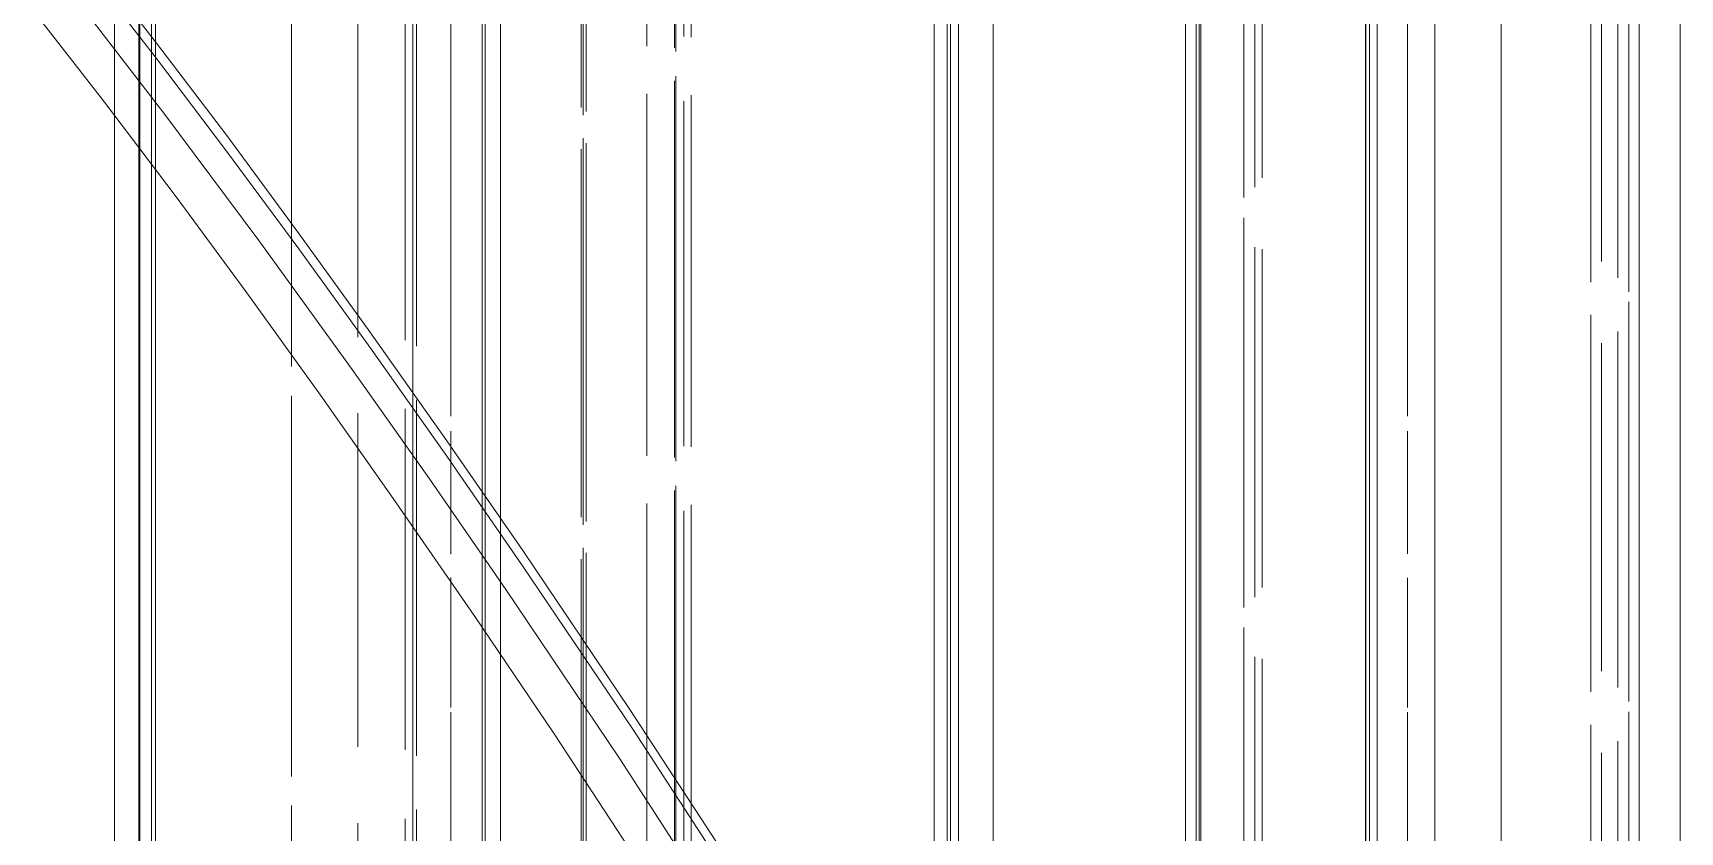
# Model space of a CAD drawing. Header units: millimetres. Extents: x 2647 to 34760, y 2046 to 24755.
# Drawn here: x 14276.4 to 14336.7, y 11826.2 to 11855.4 of the extents above; entities that cross this region are included whole.
import ezdxf

# ---------------------------------------------------------------- set-up
doc = ezdxf.new("R2010")
doc.units = ezdxf.units.MM
doc.linetypes.add('DASHED', pattern=[15, 12, -3])

# ---------------------------------------------------------------- blocks, each defined once
blk = doc.blocks.new('A$C637D7238')
at = {"color": 7, "linetype": 'DASHED', "lineweight": 13}
for p, q in [((175.4605037216534, 2363.972159961122), (175.4605037216534, 1429.250327685731)), ((174.978478575169, 2363.458320239442), (174.978478575169, 1428.691627124208)), ((175.5843287948956, 2363.795692065614), (175.5843287948956, 1429.05829582538)), ((175.8660823349346, 2362.997809985536), (175.8660823349346, 1428.192664721864)), ((177.1419841293682, 2362.833015063661), (177.1419841293682, 1428.014136889833)), ((144.9915248398174, 2359.135657885927), (144.9915248398174, 1424.056083300966)), ((146.3509685043682, 2358.888007739442), (146.3509685043682, 1423.794013598817)), ((145.8821040634502, 2357.945930102724), (145.8821040634502, 1422.799979785341)), ((146.4879542831768, 2358.293830493349), (146.4879542831768, 1423.166419604677)), ((145.9171229843487, 2357.846824267763), (145.9171229843487, 1422.695380786317)), ((186.7159968857159, 2355.484305957216), (186.7159968857159, 1420.225745776552)), ((186.9750911239971, 2355.01532707538), (186.9750911239971, 1419.739371875185)), ((186.3138514999737, 2354.290687182802), (186.3138514999737, 1418.990012744325)), ((184.5649653915752, 2353.379737475771), (184.5649653915752, 1418.051826098817)), ((184.6752864364971, 2353.501273730653), (184.6752864364971, 1418.176795581239)), ((184.7410899643291, 2353.231879809755), (184.7410899643291, 1417.899848559755)), ((151.4643031601299, 2350.036231616396), (151.4643031601299, 1414.646293261903)), ((153.8964015488018, 2349.181586841005), (153.8964015488018, 1413.784782031435)), ((155.6230861191143, 2349.075843432802), (155.6230861191143, 1413.678351977724)), ((156.0427409653057, 2348.854743579286), (156.0427409653057, 1413.456336596864)), ((156.0467463974346, 2348.879691699403), (156.0467463974346, 1413.481284716981)), ((155.9050685409893, 2347.983161548036), (155.9050685409893, 1412.582923510927)), ((190.905106687962, 2347.982703784364), (190.905106687962, 1412.582465747255)), ((190.7635432724346, 2347.082282641786), (190.7635432724346, 1411.684333423036)), ((190.7675487045635, 2347.107459643739), (190.7675487045635, 1411.709281543153)), ((191.1872035507549, 2346.884070971864), (191.1872035507549, 1411.487266162294)), ((193.3009273056377, 2346.753150561708), (193.3009273056377, 1411.357032397646)), ((195.7289058212627, 2345.890266040224), (195.7289058212627, 1410.501243213075)), ((162.0691997055401, 2342.595283130067), (162.0691997055401, 1407.265540698427)), ((162.1350032333721, 2342.311011889833), (162.1350032333721, 1406.988822558778)), ((162.245324278294, 2342.439185717958), (162.245324278294, 1407.1137920412)), ((159.1097575668682, 2340.76239738788), (159.1097575668682, 1405.487128833192)), ((158.4484035019268, 2339.985114673036), (158.4484035019268, 1404.737769702333)), ((158.5562068466534, 2339.655067065614), (158.5562068466534, 1404.420081714052)), ((199.3923884872784, 2336.954719165224), (199.3923884872784, 1401.839896777528)), ((199.9902278427471, 2337.393027881044), (199.9902278427471, 1402.256690600771)), ((199.9982387070049, 2337.340385058778), (199.9982387070049, 1402.2065654787)), ((199.0037471298565, 2336.198035815614), (199.0037471298565, 1401.1225811037)), ((200.3938609604229, 2335.849219897646), (200.3938609604229, 1400.792533496278)), ((200.7691127304424, 2332.498389819521), (200.7691127304424, 1397.648612597841)), ((202.2689754013409, 2332.494727710146), (202.2689754013409, 1397.645408252138)), ((164.4700557236065, 2331.092139819521), (164.4700557236065, 1396.342612841981)), ((165.8180552963604, 2330.825721362489), (165.8180552963604, 1396.095878222841)), ((165.4870921615948, 2329.774238208192), (165.4870921615948, 1395.125419238466)), ((165.5343562607159, 2329.642860034364), (165.5343562607159, 1395.004340747255)), ((166.0928279404034, 2330.171805957216), (166.0928279404034, 1395.492087939638)), ((184.1783839706768, 2312.305289843935), (184.1783839706768, 1379.586402514833)), ((184.1783839706768, 2263.049232104677), (184.1783839706768, 1445.393592456239)), ((165.5343562607159, 2241.738731006044), (165.5343562607159, 1422.40058098163)), ((165.4870921615948, 2241.567298510927), (165.4870921615948, 1422.219993213075)), ((166.0928279404034, 2241.048194507021), (166.0928279404034, 1421.673423388856)), ((164.4700557236065, 2239.841071704286), (164.4700557236065, 1420.404960254091)), ((165.8180552963604, 2240.191260913271), (165.8180552963604, 1420.772773364442)), ((200.7691127304424, 2237.981177905458), (200.7691127304424, 1418.457404712099)), ((202.2689754013409, 2237.985755542177), (202.2689754013409, 1418.462211230653)), ((200.3938609604229, 2233.473807910341), (200.3938609604229, 1413.768760302919)), ((199.0037471298565, 2232.998191455263), (199.0037471298565, 1413.276664355653)), ((199.3923884872784, 2231.962730029481), (199.3923884872784, 1412.206641772646)), ((199.9982387070049, 2231.432868579286), (199.9982387070049, 1411.660071948427)), ((199.9902278427471, 2231.360084155458), (199.9902278427471, 1411.585227588075)), ((158.5562068466534, 2228.220283130067), (158.5562068466534, 1408.3589092287)), ((158.4484035019268, 2227.757712939638), (158.4484035019268, 1407.885352710146)), ((159.1097575668682, 2226.664115527528), (159.1097575668682, 1406.767493823427)), ((162.1350032333721, 2224.466163257021), (162.1350032333721, 1404.528113940614)), ((162.245324278294, 2224.282828906435), (162.245324278294, 1404.342033007997)), ((162.0691997055401, 2224.059897998231), (162.0691997055401, 1404.115439990419)), ((195.7289058212627, 2219.286567309755), (195.7289058212627, 1399.290153125185)), ((190.7635432724346, 2217.530128100771), (190.7635432724346, 1397.525931933778)), ((191.1872035507549, 2217.823096850771), (191.1872035507549, 1397.819816211122)), ((193.3009273056377, 2218.016730883974), (193.3009273056377, 1398.013908007997)), ((190.7675487045635, 2217.493049243349), (190.7675487045635, 1397.488624194521)), ((155.9050685409893, 2216.191627124208), (155.9050685409893, 1396.185599902528)), ((190.905106687962, 2216.192542651552), (190.905106687962, 1396.186286548036)), ((155.6230861191143, 2214.556037524599), (155.6230861191143, 1394.552070239442)), ((156.0427409653057, 2214.887916186708), (156.0427409653057, 1394.883262256044)), ((156.0467463974346, 2214.85060844745), (156.0467463974346, 1394.845954516786)), ((153.8964015488018, 2214.396735766786), (153.8964015488018, 1394.393455127138)), ((151.4643031601299, 2213.106071093935), (151.4643031601299, 1393.108741382021)), ((184.5649653915752, 2207.972709277528), (184.5649653915752, 1388.029853442567)), ((184.7410899643291, 2208.202735522646), (184.7410899643291, 1388.256446460146)), ((184.6752864364971, 2207.783423999208), (184.6752864364971, 1387.843543628114)), ((186.3138514999737, 2206.549750903505), (186.3138514999737, 1386.630698779481)), ((186.9750911239971, 2205.410377124208), (186.9750911239971, 1385.513068774599)), ((186.7159968857159, 2204.669715503114), (186.7159968857159, 1384.787742236513)), ((145.8821040634502, 2200.732490161317), (145.8821040634502, 1380.948936084169)), ((145.9171229843487, 2200.892707446474), (145.9171229843487, 1381.104804614442)), ((146.4879542831768, 2200.169440844911), (146.4879542831768, 1380.40236625995)), ((146.3509685043682, 2199.204475024599), (146.3509685043682, 1379.466468432802)), ((144.9915248398174, 2198.800727466005), (144.9915248398174, 1379.075538257021)), ((175.8660823349346, 2192.391578296083), (175.8660823349346, 1372.906943896669)), ((177.1419841293682, 2192.669440844911), (177.1419841293682, 1373.172904590028)), ((174.978478575169, 2191.613380053896), (174.978478575169, 1372.1626201662)), ((175.5843287948956, 2191.041175464052), (175.5843287948956, 1371.615821460146)), ((175.4605037216534, 2190.740882495302), (175.4605037216534, 1371.329261401552))]:
    blk.add_line(p, q, dxfattribs=at)
at = {"color": 7, "linetype": 'DASHED', "lineweight": 13, "ltscale": 0.3748054504394531}
blk.add_line((157.3007899765362, 1568.696815112489), (157.3007899765362, 1343.813544848817), dxfattribs=at)
at = {"color": 7, "linetype": 'DASHED', "lineweight": 13, "ltscale": 0.3748058319091797}
blk.add_line((192.3007136825909, 1568.697272876161), (192.3007136825909, 1343.813773730653), dxfattribs=at)
at = {"color": 7, "linetype": 'DASHED', "lineweight": 13, "ltscale": 0.3285686492919922}
for p, q in [((157.3007899765362, 1532.522498706239), (157.3007899765362, 1335.381309131044)), ((192.3007136825909, 1532.522040942567), (192.3007136825909, 1335.380851367372))]:
    blk.add_line(p, q, dxfattribs=at)
at = {"color": 7, "linetype": 'DASHED', "lineweight": 13}
for points in [[(143.9354640488018, 1496.294852832216), (146.5367061142315, 1492.94631157245), (149.098351622044, 1489.560233691591), (151.7396480087627, 1485.980521777528), (154.3365413193096, 1482.378379443544), (157.1491557602276, 1478.391028979677), (159.9285823349346, 1474.370948413271), (163.852875853001, 1468.552543261903), (167.6906520370831, 1462.663642505067), (171.4147883896221, 1456.709052661317), (174.5297557358135, 1451.497184375185), (177.336762571751, 1446.583549121278), (180.0463801864971, 1441.624137500185), (181.9959956650127, 1437.911903003114), (183.8929683212627, 1434.176093676942), (186.3902980331768, 1429.056235888856), (188.7824565414776, 1423.901816943544), (190.8488017563213, 1419.189826587099), (192.8065425400127, 1414.428855517763), (194.4397288803448, 1410.1606670412), (195.9573298935284, 1405.86249504413)], [(143.9338618759502, 1495.729285815614), (146.5353328232159, 1492.380744555849), (149.0970927719463, 1488.994666674989), (151.7385035995831, 1485.415183642763), (154.335282469212, 1481.813270190614), (157.1474391464581, 1477.826606372255), (159.9265223984112, 1473.806983569521), (163.9768153671612, 1467.799064257997), (167.9317790512432, 1461.719504931825), (171.4128428940166, 1456.146232226747), (174.5275813583721, 1450.934821704286), (177.8463679794659, 1445.101539233583), (181.0262233261456, 1439.208289721864), (182.9490596298565, 1435.485068896669), (184.5174724106182, 1432.351905444521), (186.0607081894268, 1429.180289843935), (187.4422389511456, 1426.257926562685), (188.780968809544, 1423.339454272646), (190.8473140243877, 1418.6274639162), (192.8051692489971, 1413.8667217287), (194.4384700302471, 1409.598533252138), (195.9561854843487, 1405.300132373231)], [(143.2522517685284, 1494.987937549013), (146.8031245712627, 1490.388785937685), (150.2791530136456, 1485.725318530458), (153.6904078964581, 1481.003028491396), (156.5134364609112, 1476.99530754413), (159.304650450169, 1472.95233879413), (163.4789973739971, 1466.746665576356), (167.5496608261456, 1460.4634014162), (169.5368129257549, 1457.29315910663), (171.4866572861065, 1454.103919604677), (173.7921840195049, 1450.216361621278), (177.146447325169, 1444.3061748537), (180.3596049789776, 1438.330527881044), (183.4346324447979, 1432.290107348817), (185.6045466904034, 1427.818214038271), (188.1815272812237, 1422.236930468935), (189.4493037704815, 1419.354163745302), (190.6762248520245, 1416.456290820497), (191.8017512802471, 1413.686591723817), (192.8836757187237, 1410.903388598817), (194.4334346298565, 1406.656257251161)], [(142.0103389267315, 1494.152518847841), (144.6229106430401, 1490.788642505067), (147.2460109238018, 1487.318107226747), (149.8300868515362, 1483.810264209169), (152.526085997044, 1480.063697436708), (155.1900416855206, 1476.283027270692), (158.1526881698956, 1471.9917217287), (161.0763103012432, 1467.662421801942), (165.0640040878643, 1461.57897148456), (168.6256343368877, 1455.92353020038), (171.7791682724346, 1450.692435840028), (173.6413508896221, 1447.486259082216), (175.4605037216534, 1444.261085132021)]]:
    blk.add_lwpolyline(points, dxfattribs=at)
blk = doc.blocks.new('1')
at = {"color": 7}
blk.add_blockref('A$C637D7238', (14134.40091400992, 10362.11839903619), dxfattribs=at)

msp = doc.modelspace()

# ---------------------------------------------------------------- block references
msp.add_blockref('1', (0, 0))

doc.saveas('drawing.dxf')
